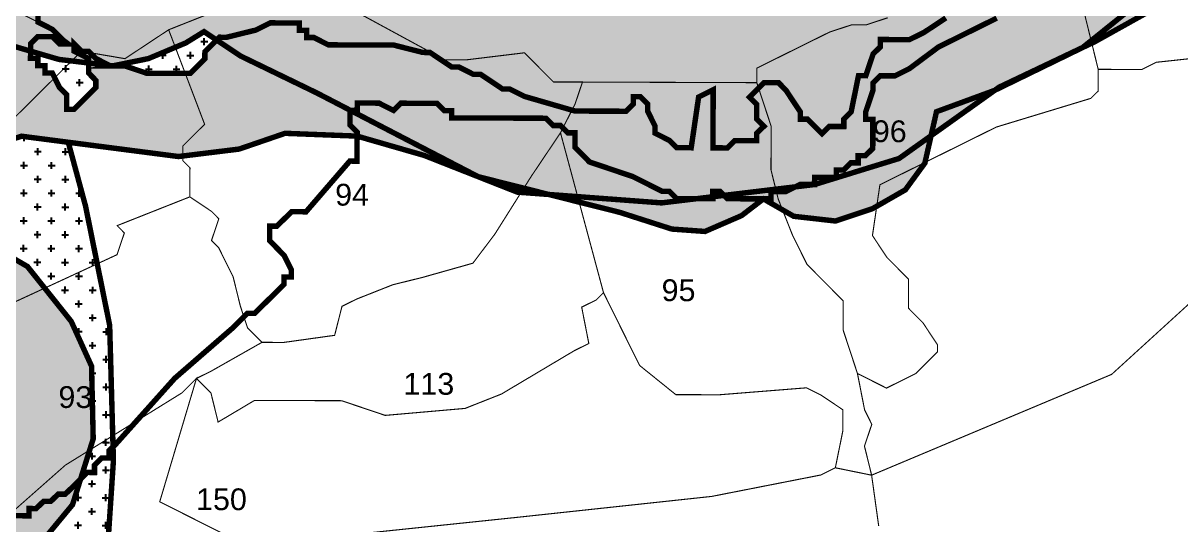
# Model space of a CAD drawing. Header units: metres. Extents: x 349383 to 353359, y 1753011 to 1755617.
# Drawn here: x 351698 to 352355, y 1754612 to 1754897 of the extents above; entities that cross this region are included whole.
import ezdxf

# ---------------------------------------------------------------- set-up
doc = ezdxf.new("R2010")
doc.units = ezdxf.units.M
doc.layers.add('500M CRZ LINE', color=7, linetype='Continuous', true_color=0xa73800)
doc.layers.add('HIGH TIDE LINE', color=7, linetype='Continuous', true_color=0xff00c5)
for name, color, linetype in [('CRZ LINE FOR RIVER OR CREEK', 84, 'Continuous'), ('HAZARDS LINE', 1, 'Continuous'), ('INTERTIDAL ZONE', 5, 'Continuous'), ('MANGROOVES', 112, 'Continuous'), ('NDZ-200M FROM CRZ', 30, 'Continuous'), ('NDZ-500M FROM CRZ', 2, 'Continuous'), ('SURVEY NO.', 7, 'Continuous'), ('SURVEY PLOT BOUNDARY', 35, 'Continuous')]:
    doc.layers.add(name, color=color, linetype=linetype)
doc.styles.add('PDF Arial', font='arial.ttf')
pattern_1 = [(359.799348, (308968.011, 1739421.178), (7.8863897, 7.8313453), [3.9294578, -11.7883735]), (89.799348, (308969.969, 1739419.206), (-7.8313453, 7.8863897), [3.9294578, -11.7883735])]

msp = doc.modelspace()

# ---------------------------------------------------------------- hatches: boundary and pattern name
at = {"layer": 'INTERTIDAL ZONE'}
h = msp.add_hatch(dxfattribs=at)
h.set_pattern_fill('CROSS', color=256, scale=1.237625, angle=-0.20065)
h.set_pattern_definition(pattern_1)
h.paths.add_polyline_path([(351800.85, 1754881.2), (351804.99, 1754885.31), (351807.52, 1754887.83), (351800.36, 1754892.59), (351790.04, 1754886.2), (351768.77, 1754877.27), (351748.49, 1754873.13), (351755.44, 1754873.11), (351767.8, 1754868.94), (351792.55, 1754868.85), (351796.69, 1754872.96), (351800.83, 1754877.08)])
h = msp.add_hatch(dxfattribs=at)
h.set_pattern_fill('CROSS', color=256, scale=1.237625, angle=-0.20065)
h.set_pattern_definition(pattern_1)
h.paths.add_polyline_path([(351734.8, 1754869.05), (351734.82, 1754874.78), (351717.94, 1754876.81), (351701.85, 1754881.51), (351701.83, 1754877.42), (351705.96, 1754877.41), (351705.94, 1754873.28), (351710.07, 1754873.27), (351710.05, 1754869.14), (351714.18, 1754869.13), (351718.27, 1754860.86), (351722.39, 1754856.72), (351722.36, 1754848.47), (351726.48, 1754848.46), (351730.62, 1754852.57), (351734.76, 1754856.68), (351738.9, 1754860.79), (351738.91, 1754864.91)])
at = {"layer": 'MANGROOVES'}
h = msp.add_hatch(dxfattribs=at)
h.set_pattern_fill('GRASS', color=256, scale=0.618812, angle=-0.20065)
h.set_pattern_definition([(89.79935, (332742.333, 1740627.218), (-11.0751947, 11.1530393), [2.947093, -19.281277]), (44.79935, (332742.333, 1740627.218), (-11.075195, 11.153039), [2.947093, -12.770738]), (134.79935, (332742.333, 1740627.218), (-11.153039, -11.075195), [2.947093, -12.770738])])
h.paths.add_polyline_path([(352036.45, 1755016.53), (352032.32, 1755012.42), (352019.98, 1755024.84), (352003.58, 1755053.77), (351974.78, 1755074.5), (351945.93, 1755082.86), (351904.68, 1755083), (351875.81, 1755083.1), (351863.42, 1755079.02), (351830.35, 1755058.51), (351778.13, 1755049.2), (351735.47, 1755058.84), (351710.76, 1755071.3), (351686.07, 1755087.89), (351669.6, 1755096.2), (351648.99, 1755100.4), (351636.61, 1755100.44), (351620.1, 1755096.37), (351595.33, 1755092.34), (351578.82, 1755088.27), (351558.16, 1755080.09), (351541.6, 1755063.64), (351537.44, 1755051.28), (351529.13, 1755034.81), (351520.75, 1754997.7), (351512.28, 1754935.85), (351508.07, 1754911.11), (351508.03, 1754898.73), (351511.34, 1754878.05), (351526.29, 1754844.49), (351551.09, 1754818.06), (351585.71, 1754809.39), (351615.98, 1754817), (351639.83, 1754828.17), (351655.64, 1754840.34), (351666.95, 1754852.84), (351668.31, 1754874.7), (351668.07, 1754897.85), (351687.97, 1754885.56), (351717.94, 1754876.81), (351748.49, 1754873.13), (351768.77, 1754877.27), (351790.04, 1754886.2), (351800.36, 1754892.59), (351821.23, 1754878.69), (351864.69, 1754857.62), (351956.04, 1754810.18), (352036.44, 1754789.92), (352066.04, 1754780.42), (352084.87, 1754779.06), (352105.69, 1754788.08), (352118.06, 1754797.57), (352135.29, 1754787.67), (352158.99, 1754784.99), (352180.12, 1754792.06), (352198.67, 1754802.7), (352209.77, 1754817.92), (352216.36, 1754847.1), (352249.42, 1754859.24), (352299.43, 1754883.61), (352348.55, 1754923.07), (352366.49, 1754945.4), (352375.35, 1754970.03), (352381.83, 1755059.05), (352374.42, 1755075.96), (352360.19, 1755094.51), (352367.74, 1755116.67), (352373.52, 1755162.08), (352385.54, 1755193), (352387.78, 1755213.33), (352383.74, 1755238.1), (352378.6, 1755248.85), (352361.96, 1755260.94), (352342.94, 1755267.14), (352319.54, 1755264.63), (352269.89, 1755242.3), (352235.08, 1755193.24), (352188.91, 1755185.22), (352168.75, 1755178.15), (352150.24, 1755180.48), (352124.62, 1755189.98), (352105.47, 1755196.96), (352017.4, 1755179.7), (351975.37, 1755162.23), (351957.13, 1755146.72), (351946.09, 1755128.24), (351917.45, 1755130.95), (351877.09, 1755129.78), (351840.68, 1755117.9), (351808.59, 1755088.51), (351761.36, 1755084.27), (351797.4, 1755075.12), (351818.04, 1755079.18), (351867.57, 1755087.26), (351892.35, 1755095.42), (351969.55, 1755095.15), (352011.86, 1755062), (352028.25, 1755028.93)])
at = {"layer": 'NDZ-200M FROM CRZ'}
h = msp.add_hatch(dxfattribs=at)
h.set_pattern_fill('CROSS', color=256, scale=1.237625, angle=-0.20065)
h.set_pattern_definition(pattern_1)
h.paths.add_polyline_path([(352052.36, 1754847.31), (352052.38, 1754851.44), (352048.27, 1754855.58), (352044.14, 1754855.59), (352044.13, 1754851.47), (352039.99, 1754847.36), (352011.11, 1754847.46), (351982.27, 1754855.81), (351974.03, 1754859.97), (351969.9, 1754859.98), (351957.56, 1754868.27), (351953.43, 1754868.29), (351945.2, 1754872.44), (351941.07, 1754872.46), (351928.73, 1754880.75), (351924.6, 1754880.77), (351908.11, 1754884.95), (351870.99, 1754885.08), (351862.75, 1754889.24), (351858.63, 1754889.25), (351858.64, 1754893.38), (351854.52, 1754893.39), (351854.53, 1754897.52), (351838.03, 1754897.57), (351829.77, 1754893.48), (351813.25, 1754889.41), (351809.13, 1754889.42), (351804.99, 1754885.31), (351800.85, 1754881.2), (351800.83, 1754877.08), (351796.69, 1754872.96), (351792.55, 1754868.85), (351767.8, 1754868.94), (351755.44, 1754873.11), (351748.49, 1754873.13), (351747.19, 1754873.14), (351738.96, 1754877.29), (351734.85, 1754881.43), (351730.72, 1754881.45), (351726.61, 1754885.59), (351726.6, 1754881.46), (351734.83, 1754877.31), (351734.8, 1754869.05), (351738.91, 1754864.91), (351738.9, 1754860.79), (351734.76, 1754856.68), (351730.62, 1754852.57), (351726.48, 1754848.46), (351722.36, 1754848.47), (351722.39, 1754856.72), (351718.27, 1754860.86), (351714.18, 1754869.13), (351710.05, 1754869.14), (351710.07, 1754873.27), (351705.94, 1754873.28), (351705.96, 1754877.41), (351701.83, 1754877.42), (351701.85, 1754881.51), (351701.86, 1754885.67), (351706, 1754889.78), (351714.25, 1754889.76), (351718.36, 1754885.62), (351722.49, 1754885.6), (351714.27, 1754893.88), (351706.03, 1754898.04), (351706.04, 1754902.16), (351701.92, 1754902.18), (351697.81, 1754906.32), (351693.68, 1754906.33), (351689.57, 1754910.47), (351685.46, 1754914.61), (351681.37, 1754922.88), (351677.25, 1754927.02), (351673.13, 1754927.03), (351677.24, 1754922.89), (351677.21, 1754914.64), (351681.32, 1754910.5), (351681.28, 1754898.12), (351677.14, 1754894.01), (351677.12, 1754889.89), (351664.74, 1754885.8), (351652.32, 1754873.47), (351648.19, 1754873.48), (351635.79, 1754865.28), (351619.27, 1754861.21), (351606.88, 1754857.13), (351590.35, 1754848.93), (351586.21, 1754844.82), (351565.59, 1754844.89), (351565.62, 1754853.14), (351561.54, 1754865.54), (351549.26, 1754894.46), (351541.07, 1754910.99), (351536.99, 1754923.38), (351541.13, 1754927.49), (351545.25, 1754927.48), (351557.64, 1754931.56), (351586.55, 1754939.71), (351545.27, 1754931.61), (351537.02, 1754931.63), (351537.2, 1754985.27), (351541.36, 1754993.51), (351537.23, 1754993.52), (351533.08, 1754985.28), (351532.89, 1754931.65), (351536.96, 1754915.13), (351549.22, 1754882.08), (351553.29, 1754865.56), (351561.42, 1754832.53), (351565.5, 1754820.14), (351565.37, 1754783.01), (351569.48, 1754778.87), (351573.56, 1754766.47), (351585.87, 1754745.8), (351585.85, 1754741.68), (351589.98, 1754741.66), (351594.06, 1754729.27), (351598.14, 1754716.88), (351602.25, 1754712.74), (351598.17, 1754725.13), (351598.2, 1754733.38), (351631.2, 1754733.27), (351639.44, 1754729.11), (351643.55, 1754724.97), (351655.92, 1754724.93), (351672.39, 1754716.62), (351676.5, 1754712.48), (351680.6, 1754704.21), (351684.71, 1754700.07), (351688.81, 1754691.81), (351688.73, 1754671.18), (351684.57, 1754658.82), (351680.43, 1754654.7), (351676.27, 1754646.47), (351672.13, 1754642.36), (351659.71, 1754630.02), (351651.44, 1754621.8), (351647.31, 1754621.81), (351639.05, 1754617.72), (351626.67, 1754617.76), (351622.56, 1754621.9), (351622.57, 1754626.03), (351618.48, 1754634.29), (351614.43, 1754654.94), (351610.36, 1754671.45), (351606.32, 1754696.22), (351606.33, 1754700.35), (351602.19, 1754696.24), (351610.34, 1754667.33), (351614.37, 1754638.43), (351618.43, 1754621.92), (351618.41, 1754613.66), (351614.27, 1754609.55), (351601.88, 1754605.47), (351572.99, 1754601.45), (351552.35, 1754597.39), (351544.1, 1754597.42), (351539.96, 1754593.31), (351535.83, 1754593.32), (351523.44, 1754589.24), (351515.18, 1754585.14), (351498.65, 1754576.95), (351473.9, 1754577.04), (351465.66, 1754581.19), (351453.29, 1754581.24), (351440.92, 1754583.34), (351439.76, 1754573.91), (351434.57, 1754560.79), (351434.8, 1754544.21), (351431.1, 1754533.83), (351509.28, 1754529.28), (351570.58, 1754545), (351632.6, 1754562.53), (351694.02, 1754585.55), (351725.68, 1754623.82), (351737.42, 1754661.23), (351736.48, 1754702.52), (351724.97, 1754727.91), (351700.08, 1754759.14), (351666.81, 1754778.45), (351620.84, 1754789.98), (351619.07, 1754801.94), (351657.91, 1754820.63), (351696.73, 1754833.17), (351723.25, 1754829.74), (351785.83, 1754821.63), (351820.27, 1754825.86), (351846.39, 1754834.82), (351887.31, 1754833.23), (351925.47, 1754822.23), (351978.3, 1754801.4), (352060.25, 1754795.29), (352147.1, 1754805.72), (352195.14, 1754820.53), (352251.95, 1754861.04), (352306.4, 1754886.92), (352355.41, 1754914.27), (352379.08, 1754935.69), (352398.37, 1754959.89), (352407.57, 1755000.05), (352402.26, 1755103.42), (352399.18, 1755153.4), (352404.63, 1755159.9), (352413.68, 1755155.16), (352438.99, 1755140.23), (352469.7, 1755115.13), (352498.75, 1755097.42), (352530.46, 1755080.16), (352584.55, 1755073.59), (352617.44, 1755082.39), (352643.93, 1755094.61), (352674.44, 1755115.87), (352691.9, 1755134.64), (352696.43, 1755174.57), (352687.12, 1755204.29), (352675.96, 1755225.7), (352679.26, 1755237.27), (352692.69, 1755243.75), (352702.11, 1755243.71), (352713.7, 1755240.41), (352721.26, 1755228.07), (352727.36, 1755211.03), (352736.36, 1755192.53), (352750.08, 1755178), (352778.68, 1755169.93), (352796.01, 1755168.06), (352796.08, 1755188.52), (352791.95, 1755187.16), (352779.58, 1755187.21), (352771.34, 1755191.36), (352767.22, 1755191.38), (352754.87, 1755199.67), (352750.77, 1755207.94), (352746.66, 1755212.08), (352738.44, 1755220.36), (352734.34, 1755228.62), (352730.25, 1755236.89), (352730.26, 1755241.02), (352726.17, 1755249.28), (352722.06, 1755253.42), (352717.95, 1755257.56), (352713.83, 1755261.7), (352709.71, 1755261.72), (352701.47, 1755265.87), (352680.85, 1755265.94), (352672.58, 1755261.85), (352668.44, 1755257.73), (352664.31, 1755253.62), (352664.29, 1755249.5), (352660.15, 1755245.39), (352656, 1755237.15), (352655.95, 1755224.77), (352664.15, 1755208.24), (352668.21, 1755191.72), (352672.34, 1755191.71), (352672.31, 1755183.46), (352676.41, 1755175.19), (352676.36, 1755162.81), (352672.19, 1755150.45), (352668.04, 1755142.21), (352655.64, 1755134.01), (352610.17, 1755109.41), (352589.52, 1755101.23), (352581.28, 1755105.39), (352573.03, 1755105.41), (352568.92, 1755109.55), (352560.67, 1755109.58), (352548.31, 1755113.75), (352515.35, 1755126.25), (352494.79, 1755142.82), (352482.47, 1755159.37), (352474.25, 1755167.65), (352461.9, 1755175.94), (352449.56, 1755184.24), (352412.47, 1755196.74), (352408.36, 1755200.88), (352400.13, 1755205.04), (352386.87, 1755205.09), (352379.5, 1755205.11), (352375.39, 1755209.25), (352363.02, 1755209.29), (352358.88, 1755205.18), (352354.75, 1755205.2), (352354.74, 1755201.07), (352350.61, 1755201.09), (352350.58, 1755192.84), (352346.46, 1755192.85), (352342.26, 1755172.24), (352346.27, 1755139.22), (352350.15, 1755069.06), (352354.26, 1755064.92), (352354.13, 1755027.79), (352358.2, 1755011.27), (352358.18, 1755007.15), (352354.04, 1755003.04), (352354, 1754990.66), (352349.85, 1754982.42), (352345.69, 1754974.19), (352341.54, 1754965.95), (352325.01, 1754957.76), (352320.87, 1754953.64), (352312.6, 1754949.55), (352304.35, 1754949.58), (352296.09, 1754945.48), (352279.55, 1754933.16), (352263.02, 1754924.97), (352254.75, 1754920.87), (352250.61, 1754916.76), (352246.49, 1754916.77), (352246.47, 1754912.65), (352221.68, 1754900.36), (352209.27, 1754892.15), (352201.01, 1754888.05), (352184.51, 1754888.11), (352184.5, 1754883.98), (352180.36, 1754879.87), (352176.19, 1754867.51), (352172.06, 1754867.52), (352167.86, 1754846.91), (352163.73, 1754842.8), (352163.71, 1754838.67), (352155.46, 1754838.7), (352151.32, 1754834.59), (352147.21, 1754838.73), (352143.1, 1754842.87), (352138.98, 1754842.88), (352138.99, 1754847.01), (352130.78, 1754859.42), (352126.67, 1754863.56), (352118.42, 1754863.59), (352114.28, 1754859.47), (352110.14, 1754855.36), (352114.25, 1754851.22), (352114.22, 1754842.97), (352118.34, 1754838.83), (352114.2, 1754834.72), (352114.18, 1754830.59), (352101.81, 1754830.64), (352097.67, 1754826.53), (352089.42, 1754826.56), (352089.53, 1754859.56), (352081.27, 1754855.46), (352077.04, 1754826.6), (352068.79, 1754826.63), (352064.68, 1754830.77), (352056.44, 1754834.92), (352056.46, 1754839.05)])
at = {"layer": 'NDZ-500M FROM CRZ'}
h = msp.add_hatch(dxfattribs=at)
h.set_pattern_fill('CROSS', color=256, scale=1.237625, angle=-0.20065)
h.set_pattern_definition(pattern_1)
h.paths.add_polyline_path([(351737.32, 1754499.24), (351742.8, 1754556.55), (351748.9, 1754648.88), (351746.77, 1754725.72), (351733.07, 1754793.47), (351723.25, 1754829.74), (351696.73, 1754833.17), (351657.91, 1754820.63), (351619.07, 1754801.94), (351620.84, 1754789.98), (351666.81, 1754778.45), (351700.08, 1754759.14), (351724.97, 1754727.91), (351736.48, 1754702.52), (351737.42, 1754661.23), (351725.68, 1754623.82), (351694.02, 1754585.55), (351632.6, 1754562.53), (351570.58, 1754545), (351509.28, 1754529.28), (351431.1, 1754533.83), (351418.9, 1754499.6), (351395.31, 1754457.11), (351401.52, 1754435.94), (351410.92, 1754425.34), (351423.09, 1754387.99), (351423.64, 1754381.41), (351443.87, 1754361.63), (351454.39, 1754345.02), (351464.8, 1754333.65), (351481.69, 1754332.99), (351497.99, 1754338), (351520.44, 1754340.45), (351546.5, 1754341.08), (351566.41, 1754344.63), (351578.02, 1754352.91), (351595.85, 1754368.88), (351613.97, 1754375.68), (351631.35, 1754377.07), (351651.6, 1754373.38), (351683.08, 1754369.66), (351700.13, 1754382.25), (351712.8, 1754382.21), (351730.5, 1754373.11), (351751.11, 1754366.89), (351782.95, 1754366.41), (351800.01, 1754370.44), (351785.99, 1754403.03), (351745.37, 1754465.6)])

# ---------------------------------------------------------------- linework, layer by layer
at = {"layer": '500M CRZ LINE', "ltscale": 0.1, "const_width": 3.09, "flags": 128}
msp.add_lwpolyline([(351723.25, 1754829.74), (351733.07, 1754793.47), (351746.77, 1754725.72), (351748.9, 1754648.88), (351742.8, 1754556.55), (351737.32, 1754499.24), (351745.37, 1754465.6), (351785.99, 1754403.03), (351819.38, 1754325.42), (351841.22, 1754245.94), (351856.37, 1754179.62), (351863.42, 1754135.42), (351883.59, 1754131.51), (351939.88, 1754151.48), (352011.04, 1754165.15), (352104.49, 1754174.38), (352156.39, 1754176.12), (352223.61, 1754164.36), (352303.41, 1754141.93), (352391.19, 1754098.89), (352477.97, 1754045.29), (352534.17, 1754001.7), (352587.87, 1753967.42), (352655.56, 1753933.4)], dxfattribs=at)
at = {"layer": 'CRZ LINE FOR RIVER OR CREEK', "ltscale": 0.1, "const_width": 3.09, "flags": 128}
for points in [[(352379.08, 1754935.69), (352355.41, 1754914.27), (352306.4, 1754886.92), (352251.95, 1754861.04), (352195.14, 1754820.53), (352147.1, 1754805.72), (352060.25, 1754795.29), (351978.3, 1754801.4), (351925.47, 1754822.23), (351887.31, 1754833.23), (351846.39, 1754834.82), (351820.27, 1754825.86), (351785.83, 1754821.63), (351696.73, 1754833.17), (351657.91, 1754820.63)], [(351666.81, 1754778.45), (351700.08, 1754759.14), (351724.97, 1754727.91), (351736.48, 1754702.52), (351737.42, 1754661.23), (351725.68, 1754623.82), (351694.02, 1754585.55)]]:
    msp.add_lwpolyline(points, dxfattribs=at)
at = {"layer": 'HAZARDS LINE', "lineweight": 18, "const_width": 3.09}
msp.add_lwpolyline([(351655.55, 1754617.66), (351700.92, 1754617.5), (351700.94, 1754621.63), (351705.06, 1754621.61), (351709.2, 1754625.72), (351713.33, 1754625.71), (351717.47, 1754629.82), (351721.59, 1754629.81), (351725.73, 1754633.92), (351729.87, 1754638.03), (351734.01, 1754642.14), (351738.13, 1754642.12), (351738.15, 1754646.25), (351742.29, 1754650.36), (351746.41, 1754650.35), (351746.43, 1754654.47), (351750.57, 1754658.58), (351783.7, 1754695.6), (351816.8, 1754724.37), (351825.08, 1754732.59), (351829.2, 1754732.57), (351833.34, 1754736.68), (351837.48, 1754740.8), (351845.76, 1754749.02), (351845.78, 1754753.14), (351849.9, 1754753.13), (351849.92, 1754757.26), (351845.82, 1754765.52), (351837.6, 1754773.8), (351837.63, 1754782.05), (351841.75, 1754782.04), (351845.89, 1754786.15), (351850.03, 1754790.26), (351858.28, 1754790.23), (351883.13, 1754819.03), (351887.26, 1754819.01), (351887.32, 1754835.51), (351883.21, 1754839.65), (351883.23, 1754847.91), (351887.36, 1754847.89), (351887.37, 1754852.02), (351899.75, 1754851.97), (351907.98, 1754847.82), (351912.12, 1754851.93), (351932.75, 1754851.86), (351936.86, 1754847.72), (351940.99, 1754847.7), (351940.97, 1754843.58), (351994.6, 1754843.39), (351998.71, 1754839.25), (352002.83, 1754839.24), (352006.94, 1754835.1), (352011.07, 1754835.08), (352011.04, 1754826.83), (352015.15, 1754822.69), (352019.26, 1754818.55), (352043.98, 1754810.21), (352060.45, 1754801.9), (352064.58, 1754801.89), (352068.69, 1754797.75), (352089.32, 1754797.67), (352089.33, 1754801.8), (352093.45, 1754801.79), (352097.57, 1754797.65), (352122.32, 1754797.56), (352122.33, 1754801.69), (352130.58, 1754801.66), (352138.85, 1754805.75), (352147.1, 1754805.72), (352147.11, 1754809.85), (352159.48, 1754809.81), (352159.5, 1754813.93), (352163.62, 1754813.92), (352167.76, 1754818.03), (352171.89, 1754818.01), (352171.9, 1754822.14), (352176.03, 1754822.13), (352180.17, 1754826.24), (352180.23, 1754842.74), (352176.1, 1754842.75), (352176.12, 1754846.88), (352180.28, 1754859.24), (352180.3, 1754863.37), (352184.44, 1754867.48), (352192.69, 1754867.45), (352200.95, 1754871.55), (352217.5, 1754883.87), (352250.55, 1754900.25)], dxfattribs=at)
at = {"layer": 'HIGH TIDE LINE', "lineweight": 35, "const_width": 3.09}
msp.add_lwpolyline([(351706.04, 1754902.16), (351706.03, 1754898.04), (351714.27, 1754893.88), (351722.49, 1754885.6), (351718.36, 1754885.62), (351714.25, 1754889.76), (351706, 1754889.78), (351701.86, 1754885.67), (351701.83, 1754877.42), (351705.96, 1754877.41), (351705.94, 1754873.28), (351710.07, 1754873.27), (351710.05, 1754869.14), (351714.18, 1754869.13), (351718.27, 1754860.86), (351722.39, 1754856.72), (351722.36, 1754848.47), (351726.48, 1754848.46), (351730.62, 1754852.57), (351734.76, 1754856.68), (351738.9, 1754860.79), (351738.91, 1754864.91), (351734.8, 1754869.05), (351734.83, 1754877.31), (351726.6, 1754881.46), (351726.61, 1754885.59), (351730.72, 1754881.45), (351734.85, 1754881.43), (351738.96, 1754877.29), (351747.19, 1754873.14), (351755.44, 1754873.11), (351767.8, 1754868.94), (351792.55, 1754868.85), (351796.69, 1754872.96), (351800.83, 1754877.08), (351800.85, 1754881.2), (351804.99, 1754885.31), (351809.13, 1754889.42), (351813.25, 1754889.41), (351829.77, 1754893.48), (351838.03, 1754897.57), (351854.53, 1754897.52), (351854.52, 1754893.39), (351858.64, 1754893.38), (351858.63, 1754889.25), (351862.75, 1754889.24), (351870.99, 1754885.08), (351908.11, 1754884.95), (351924.6, 1754880.77), (351928.73, 1754880.75), (351941.07, 1754872.46), (351945.2, 1754872.44), (351953.43, 1754868.29), (351957.56, 1754868.27), (351969.9, 1754859.98), (351974.03, 1754859.97), (351982.27, 1754855.81), (352011.11, 1754847.46), (352039.99, 1754847.36), (352044.13, 1754851.47), (352044.14, 1754855.59), (352048.27, 1754855.58), (352052.38, 1754851.44), (352052.36, 1754847.31), (352056.46, 1754839.05), (352056.44, 1754834.92), (352064.68, 1754830.77), (352068.79, 1754826.63), (352077.04, 1754826.6), (352081.27, 1754855.46), (352089.53, 1754859.56), (352089.42, 1754826.56), (352097.67, 1754826.53), (352101.81, 1754830.64), (352114.18, 1754830.59), (352114.2, 1754834.72), (352118.34, 1754838.83), (352114.22, 1754842.97), (352114.25, 1754851.22), (352110.14, 1754855.36), (352114.28, 1754859.47), (352118.42, 1754863.59), (352126.67, 1754863.56), (352130.78, 1754859.42), (352138.99, 1754847.01), (352138.98, 1754842.88), (352143.1, 1754842.87), (352147.21, 1754838.73), (352151.32, 1754834.59), (352155.46, 1754838.7), (352163.71, 1754838.67), (352163.73, 1754842.8), (352167.86, 1754846.91), (352172.06, 1754867.52), (352176.19, 1754867.51), (352180.36, 1754879.87), (352184.5, 1754883.98), (352184.51, 1754888.11), (352201.01, 1754888.05), (352209.27, 1754892.15), (352221.68, 1754900.36)], dxfattribs=at)
at = {"layer": 'INTERTIDAL ZONE', "const_width": 3.09, "flags": 128}
for points in [[(351800.83, 1754877.08), (351800.85, 1754881.2), (351804.99, 1754885.31), (351807.52, 1754887.83), (351800.36, 1754892.59), (351790.04, 1754886.2), (351768.77, 1754877.27), (351748.49, 1754873.13), (351755.44, 1754873.11), (351767.8, 1754868.94), (351792.55, 1754868.85), (351796.69, 1754872.96)], [(351734.8, 1754869.05), (351734.82, 1754874.78), (351717.94, 1754876.81), (351701.85, 1754881.51), (351701.83, 1754877.42), (351705.96, 1754877.41), (351705.94, 1754873.28), (351710.07, 1754873.27), (351710.05, 1754869.14), (351714.18, 1754869.13), (351718.27, 1754860.86), (351722.39, 1754856.72), (351722.36, 1754848.47), (351726.48, 1754848.46), (351730.62, 1754852.57), (351734.76, 1754856.68), (351738.9, 1754860.79), (351738.91, 1754864.91)]]:
    msp.add_lwpolyline(points, close=True, dxfattribs=at)
at = {"layer": 'MANGROOVES', "const_width": 3.09, "flags": 128}
msp.add_lwpolyline([(351687.97, 1754885.56), (351717.94, 1754876.81), (351748.49, 1754873.13), (351768.77, 1754877.27), (351790.04, 1754886.2), (351800.36, 1754892.59), (351821.23, 1754878.69), (351864.69, 1754857.62), (351956.04, 1754810.18), (352036.44, 1754789.92), (352066.04, 1754780.42), (352084.87, 1754779.06), (352105.69, 1754788.08), (352118.06, 1754797.57), (352135.29, 1754787.67), (352158.99, 1754784.99), (352180.12, 1754792.06), (352198.67, 1754802.7), (352209.77, 1754817.92), (352216.36, 1754847.1), (352249.42, 1754859.24), (352299.43, 1754883.61), (352348.55, 1754923.07), (352366.49, 1754945.4)], dxfattribs=at)
at = {"layer": 'NDZ-200M FROM CRZ', "const_width": 3.09, "flags": 128}
for points in [[(351657.91, 1754820.63), (351696.73, 1754833.17), (351723.25, 1754829.74), (351785.83, 1754821.63), (351820.27, 1754825.86), (351846.39, 1754834.82), (351887.31, 1754833.23), (351925.47, 1754822.23), (351978.3, 1754801.4), (352060.25, 1754795.29), (352147.1, 1754805.72), (352195.14, 1754820.53), (352251.95, 1754861.04), (352306.4, 1754886.92), (352355.41, 1754914.27), (352379.08, 1754935.69)], [(352221.68, 1754900.36), (352209.27, 1754892.15), (352201.01, 1754888.05), (352184.51, 1754888.11), (352184.5, 1754883.98), (352180.36, 1754879.87), (352176.19, 1754867.51), (352172.06, 1754867.52), (352167.86, 1754846.91), (352163.73, 1754842.8), (352163.71, 1754838.67), (352155.46, 1754838.7), (352151.32, 1754834.59), (352147.21, 1754838.73), (352143.1, 1754842.87), (352138.98, 1754842.88), (352138.99, 1754847.01), (352130.78, 1754859.42), (352126.67, 1754863.56), (352118.42, 1754863.59), (352114.28, 1754859.47), (352110.14, 1754855.36), (352114.25, 1754851.22), (352114.22, 1754842.97), (352118.34, 1754838.83), (352114.2, 1754834.72), (352114.18, 1754830.59), (352101.81, 1754830.64), (352097.67, 1754826.53), (352089.42, 1754826.56), (352089.53, 1754859.56), (352081.27, 1754855.46), (352077.04, 1754826.6), (352068.79, 1754826.63), (352064.68, 1754830.77), (352056.44, 1754834.92), (352056.46, 1754839.05), (352052.36, 1754847.31), (352052.38, 1754851.44), (352048.27, 1754855.58), (352044.14, 1754855.59), (352044.13, 1754851.47), (352039.99, 1754847.36), (352011.11, 1754847.46), (351982.27, 1754855.81), (351974.03, 1754859.97), (351969.9, 1754859.98), (351957.56, 1754868.27), (351953.43, 1754868.29), (351945.2, 1754872.44), (351941.07, 1754872.46), (351928.73, 1754880.75), (351924.6, 1754880.77), (351908.11, 1754884.95), (351870.99, 1754885.08), (351862.75, 1754889.24), (351858.63, 1754889.25), (351858.64, 1754893.38), (351854.52, 1754893.39), (351854.53, 1754897.52), (351838.03, 1754897.57), (351829.77, 1754893.48), (351813.25, 1754889.41), (351809.13, 1754889.42), (351804.99, 1754885.31), (351800.85, 1754881.2), (351800.83, 1754877.08), (351796.69, 1754872.96), (351792.55, 1754868.85), (351767.8, 1754868.94), (351755.44, 1754873.11), (351748.49, 1754873.13), (351747.19, 1754873.14), (351738.96, 1754877.29), (351734.85, 1754881.43), (351730.72, 1754881.45), (351726.61, 1754885.59), (351726.6, 1754881.46), (351734.83, 1754877.31), (351734.8, 1754869.05), (351738.91, 1754864.91), (351738.9, 1754860.79), (351734.76, 1754856.68), (351730.62, 1754852.57), (351726.48, 1754848.46), (351722.36, 1754848.47), (351722.39, 1754856.72), (351718.27, 1754860.86), (351714.18, 1754869.13), (351710.05, 1754869.14), (351710.07, 1754873.27), (351705.94, 1754873.28), (351705.96, 1754877.41), (351701.83, 1754877.42), (351701.85, 1754881.51), (351701.86, 1754885.67), (351706, 1754889.78), (351714.25, 1754889.76), (351718.36, 1754885.62), (351722.49, 1754885.6), (351714.27, 1754893.88), (351706.03, 1754898.04), (351706.04, 1754902.16)], [(351694.02, 1754585.55), (351725.68, 1754623.82), (351737.42, 1754661.23), (351736.48, 1754702.52), (351724.97, 1754727.91), (351700.08, 1754759.14), (351666.81, 1754778.45)]]:
    msp.add_lwpolyline(points, dxfattribs=at)
at = {"layer": 'NDZ-500M FROM CRZ', "const_width": 3.09, "flags": 128}
for points in [[(351683.08, 1754369.66), (351700.13, 1754382.25), (351712.8, 1754382.21), (351730.5, 1754373.11), (351751.11, 1754366.89), (351782.95, 1754366.41), (351800.01, 1754370.44), (351785.99, 1754403.03), (351745.37, 1754465.6), (351737.32, 1754499.24), (351742.8, 1754556.55), (351748.9, 1754648.88), (351746.77, 1754725.72), (351733.07, 1754793.47), (351723.25, 1754829.74), (351696.73, 1754833.17), (351657.91, 1754820.63)], [(351666.81, 1754778.45), (351700.08, 1754759.14), (351724.97, 1754727.91), (351736.48, 1754702.52), (351737.42, 1754661.23), (351725.68, 1754623.82), (351694.02, 1754585.55)]]:
    msp.add_lwpolyline(points, dxfattribs=at)
at = {"layer": 'SURVEY PLOT BOUNDARY', "lineweight": 18, "const_width": 0.619}
for points in [[(352183.54, 1754611.68), (352179.52, 1754640.58), (352315.85, 1754697.86), (352468.97, 1754837.6), (352473.28, 1754891.22), (352617.85, 1754944.35), (352605.72, 1755014.53), (352630.54, 1755035.08), (352647.02, 1755030.89), (352655.22, 1755014.36), (352671.69, 1755006.05), (352679.92, 1755001.9), (352684.03, 1754997.76), (352688.13, 1754989.49), (352683.98, 1754981.25), (352675.54, 1754927.65), (352736.63, 1754704.64), (352674.67, 1754680.1), (352653.95, 1754651.3), (352608.45, 1754618.45), (352558.84, 1754585.62)], [(351689.56, 1754906.35), (351697.79, 1754902.19), (351706.03, 1754898.04), (351714.27, 1754893.88), (351730.72, 1754881.45), (351689.33, 1754840.33)], [(351800.92, 1754901.83), (351780.27, 1754893.65), (351755.46, 1754877.23), (351730.72, 1754881.45), (351714.27, 1754893.88), (351689.56, 1754906.35)], [(351883.44, 1754905.67), (351936.96, 1754876.6), (351949.34, 1754876.56), (351982.35, 1754880.57), (351998.79, 1754864), (352002.92, 1754863.99), (352015.29, 1754863.95), (352011.13, 1754851.58), (352002.82, 1754835.11), (351986.23, 1754810.41), (351965.49, 1754777.48), (351953.06, 1754761.02), (351924.15, 1754752.87), (351907.64, 1754748.8), (351886.98, 1754740.62), (351878.72, 1754736.53), (351874.54, 1754720.04), (351845.65, 1754716.01), (351833.27, 1754716.06), (351825.05, 1754724.34), (351820.97, 1754736.73), (351816.9, 1754753.25), (351812.8, 1754761.51), (351808.71, 1754769.78), (351804.6, 1754773.92), (351808.77, 1754786.28), (351804.66, 1754790.42), (351792.31, 1754798.72), (351792.37, 1754815.22), (351788.26, 1754819.36), (351788.29, 1754827.61), (351800.7, 1754839.94), (351780.27, 1754893.65), (351800.92, 1754901.83)], [(352188.68, 1754900.47), (352176.29, 1754896.39), (352168.04, 1754896.42), (352155.65, 1754892.34), (352130.85, 1754880.05), (352114.33, 1754871.85), (352114.3, 1754863.6), (351998.79, 1754864), (351982.35, 1754880.57), (351949.34, 1754876.56), (351936.96, 1754876.6), (351883.44, 1754905.67)], [(352300.07, 1754904.21), (352304.14, 1754887.69), (352308.2, 1754871.17), (352308.16, 1754858.8), (352304.02, 1754854.68), (352250.34, 1754838.37), (352184.22, 1754805.59), (352179.99, 1754776.73), (352188.2, 1754764.32), (352196.42, 1754756.04), (352200.53, 1754751.9), (352200.5, 1754743.65), (352200.48, 1754735.4), (352208.7, 1754727.12), (352216.9, 1754714.71), (352216.89, 1754710.59), (352204.47, 1754698.25), (352187.94, 1754690.06), (352171.47, 1754698.37), (352163.31, 1754723.15), (352163.36, 1754739.65), (352142.81, 1754760.36), (352134.62, 1754776.89), (352126.44, 1754797.54), (352122.37, 1754814.06), (352122.46, 1754838.82), (352114.3, 1754863.6), (352114.33, 1754871.85), (352130.85, 1754880.05), (352155.65, 1754892.34), (352168.04, 1754896.42), (352176.29, 1754896.39), (352188.68, 1754900.47)], [(352378.36, 1754879.18), (352341.22, 1754875.18), (352332.95, 1754871.09), (352308.2, 1754871.17), (352304.14, 1754887.69), (352300.07, 1754904.21)], [(351689.33, 1754840.33), (351730.72, 1754881.45), (351755.46, 1754877.23), (351780.27, 1754893.65), (351800.7, 1754839.94), (351788.29, 1754827.61), (351788.26, 1754819.36), (351792.37, 1754815.22), (351792.31, 1754798.72), (351751, 1754782.36), (351755.11, 1754778.22), (351750.94, 1754765.85), (351688.97, 1754737.19)], [(352468.97, 1754837.6), (352315.85, 1754697.86), (352179.52, 1754640.58), (352175.45, 1754657.1), (352179.62, 1754669.46), (352175.52, 1754677.73), (352171.47, 1754698.37), (352187.94, 1754690.06), (352204.47, 1754698.25), (352216.89, 1754710.59), (352216.9, 1754714.71), (352208.7, 1754727.12), (352200.48, 1754735.4), (352200.5, 1754743.65), (352200.53, 1754751.9), (352196.42, 1754756.04), (352188.2, 1754764.32), (352179.99, 1754776.73), (352184.22, 1754805.59), (352250.34, 1754838.37), (352304.02, 1754854.68), (352308.16, 1754858.8), (352308.2, 1754871.17), (352332.95, 1754871.09), (352341.22, 1754875.18), (352378.36, 1754879.18)], [(351688.97, 1754737.19), (351750.94, 1754765.85), (351755.11, 1754778.22), (351751, 1754782.36), (351792.31, 1754798.72), (351804.66, 1754790.42), (351808.77, 1754786.28), (351804.6, 1754773.92), (351808.71, 1754769.78), (351812.8, 1754761.51), (351816.9, 1754753.25), (351820.97, 1754736.73), (351825.05, 1754724.34), (351833.27, 1754716.06), (351804.34, 1754699.65), (351796.07, 1754695.56), (351787.79, 1754687.33), (351721.65, 1754646.31), (351684.41, 1754613.43)], [(351684.41, 1754613.43), (351721.65, 1754646.31), (351787.79, 1754687.33), (351796.07, 1754695.56), (351775.2, 1754625.49), (351824.62, 1754600.56), (351977.3, 1754616.53), (352088.72, 1754628.52), (352150.64, 1754640.68), (352158.91, 1754644.78), (352179.52, 1754640.58), (352183.54, 1754611.68)]]:
    msp.add_lwpolyline(points, dxfattribs=at)
for points in [[(352179.52, 1754640.58), (352158.91, 1754644.78), (352163.1, 1754665.39), (352163.15, 1754677.77), (352150.8, 1754686.06), (352142.57, 1754690.22), (352093.05, 1754686.27), (352076.55, 1754686.32), (352068.3, 1754686.35), (352047.73, 1754702.93), (352035.44, 1754727.73), (352027.25, 1754744.26), (352002.82, 1754835.11), (352011.13, 1754851.58), (352015.29, 1754863.95), (352031.8, 1754863.89), (352073.05, 1754863.74), (352114.3, 1754863.6), (352122.46, 1754838.82), (352122.37, 1754814.06), (352126.44, 1754797.54), (352134.62, 1754776.89), (352142.81, 1754760.36), (352163.36, 1754739.65), (352163.31, 1754723.15), (352171.47, 1754698.37), (352175.52, 1754677.73), (352179.62, 1754669.46), (352175.45, 1754657.1)], [(351796.07, 1754695.56), (351804.34, 1754699.65), (351833.27, 1754716.06), (351845.65, 1754716.01), (351874.54, 1754720.04), (351878.72, 1754736.53), (351886.98, 1754740.62), (351907.64, 1754748.8), (351924.15, 1754752.87), (351953.06, 1754761.02), (351965.49, 1754777.48), (351986.23, 1754810.41), (352002.82, 1754835.11), (352027.25, 1754744.26), (352023.11, 1754740.15), (352014.85, 1754736.05), (352018.9, 1754715.41), (352010.64, 1754711.31), (351969.3, 1754686.7), (351948.64, 1754678.52), (351903.25, 1754674.55), (351878.53, 1754682.89), (351829.03, 1754683.06), (351808.36, 1754670.76), (351804.29, 1754687.28)], [(351796.07, 1754695.56), (351804.29, 1754687.28), (351808.36, 1754670.76), (351829.03, 1754683.06), (351878.53, 1754682.89), (351903.25, 1754674.55), (351948.64, 1754678.52), (351969.3, 1754686.7), (352010.64, 1754711.31), (352018.9, 1754715.41), (352014.85, 1754736.05), (352023.11, 1754740.15), (352027.25, 1754744.26), (352035.44, 1754727.73), (352047.73, 1754702.93), (352068.3, 1754686.35), (352076.55, 1754686.32), (352093.05, 1754686.27), (352142.57, 1754690.22), (352150.8, 1754686.06), (352163.15, 1754677.77), (352163.1, 1754665.39), (352158.91, 1754644.78), (352150.64, 1754640.68), (352088.72, 1754628.52), (351977.3, 1754616.53), (351824.62, 1754600.56), (351775.2, 1754625.49)]]:
    msp.add_lwpolyline(points, close=True, dxfattribs=at)

# ---------------------------------------------------------------- texts
at = {"layer": 'SURVEY NO.', "char_height": 12.376, "attachment_point": 7, "rotation": 359.79935, "style": 'PDF Arial'}
for s, insert in [('96', (352180.18, 1754829.65)), ('94', (351874.79, 1754793.59)), ('95', (352060.23, 1754739.31)), ('113', (351913.61, 1754686.19)), ('93', (351717.64, 1754678.62)), ('150', (351795.81, 1754620.59))]:
    msp.add_mtext(s, dxfattribs=dict(at, insert=insert))

doc.saveas('drawing.dxf')
